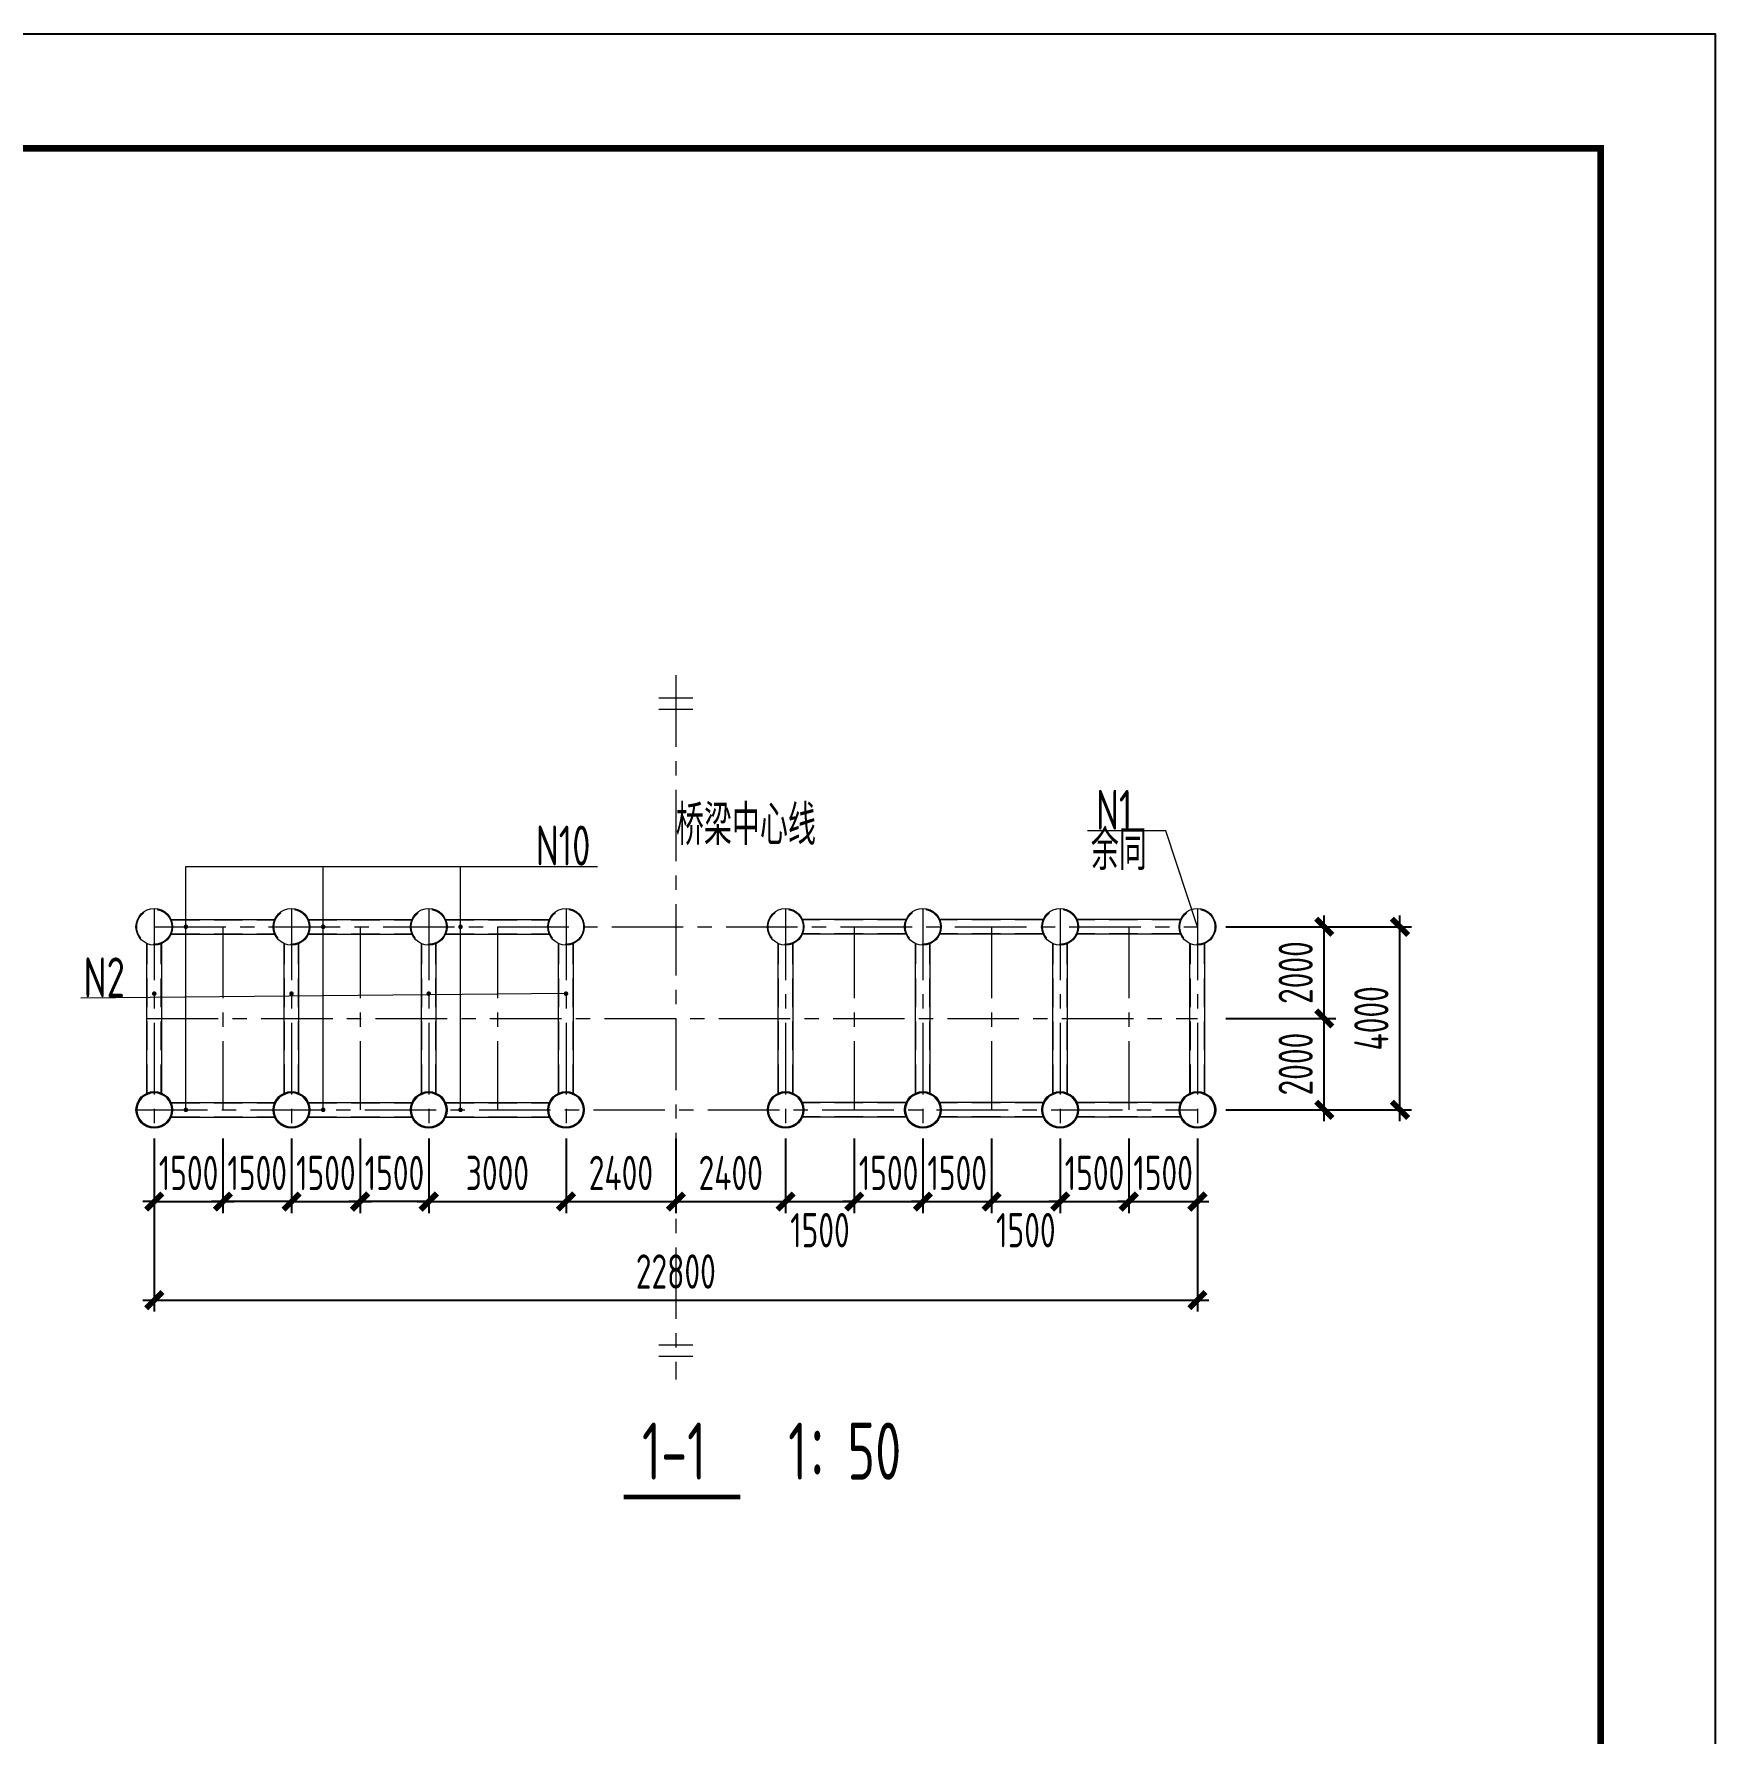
# Model space of a CAD drawing. Extents: x -2876908 to 633791, y -1383861 to 872234.
# Drawn here: x -1147469 to -1073983, y -357846 to -283596 of the extents above; entities that cross this region are included whole.
import ezdxf
from ezdxf.enums import TextEntityAlignment as Align

# ---------------------------------------------------------------- set-up
doc = ezdxf.new("R2010")
doc.units = 0
doc.header["$LTSCALE"] = 5
doc.header["$MEASUREMENT"] = 0
doc.linetypes.add('CENTER', pattern=[2, 1.25, -0.25, 0.25, -0.25])
doc.linetypes.add('DASHED', pattern=[0.75, 0.5, -0.25])
doc.layers.get('0').update_dxf_attribs({"linetype": 'CONTINUOUS', "lineweight": 25})
doc.layers.get('DEFPOINTS').update_dxf_attribs({"color": 35, "linetype": 'CONTINUOUS', "lineweight": 13})
for name, color, linetype, lineweight in [('1粗实线', 1, 'CONTINUOUS', 30), ('3中心线', 6, 'CENTER', 18), ('4虚线', 2, 'DASHED', 18), ('5标注', 3, 'CONTINUOUS', 15), ('6文本', 7, 'CONTINUOUS', 15), ('8轮廓线', 4, 'CONTINUOUS', 15), ('DIM', 3, 'CONTINUOUS', 0), ('HFZT', 5, 'CONTINUOUS', 15), ('REIND', 1, 'CONTINUOUS', 0), ('THIN', 7, 'CONTINUOUS', 0)]:
    doc.layers.add(name, color=color, linetype=linetype, lineweight=lineweight)
doc.layers.add('M_Dim', color=3, linetype='CONTINUOUS')
doc.layers.add('M_Prof', color=2, linetype='CONTINUOUS')
doc.styles.add('TSSD_Dimension', font='tssdeng.shx', dxfattribs={"width": 0.7, "bigfont": 'hztxt.shx'})
doc.styles.add('TSSD_NORM', font='tssdeng.shx', dxfattribs={"width": 0.7, "bigfont": 'hztxt.shx'})
doc.dimstyles.new('TSSD_100_100', dxfattribs={"dimtxt": 300, "dimasz": 100, "dimexe": 100, "dimexo": 250, "dimgap": 100, "dimtad": 1, "dimdec": 0, "dimzin": 0, "dimdsep": 46, "dimtxsty": 'TSSD_Dimension', "dimblk": 'ARCHTICK', "dimblk1": 'ARCHTICK', "dimblk2": 'ARCHTICK', "dimcen": 0, "dimdle": 100, "dimclrt": 7, "dimadec": 0, "dimazin": 0, "dimtfac": 1, "dimtdec": 0, "dimtix": 1, "dimtmove": 2, "dimatfit": 3, "dimfxl": 1, "dimtolj": 1, "dimtzin": 0, "dimarcsym": 0})

# ---------------------------------------------------------------- blocks, each defined once
blk = doc.blocks.new('_ArchTick')
at = {"color": 0, "linetype": 'ByBlock', "const_width": 0.5}
blk.add_lwpolyline([(-0.71, -0.71), (0.71, 0.71)], dxfattribs=at)
blk = doc.blocks.new('*D1991')
at = {"layer": 'DEFPOINTS', "color": 0, "transparency": 16777216}
for p in [(-1142211, -330614), (-1139211, -330614), (-1139211, -334621)]:
    blk.add_point(p, dxfattribs=at)
at = {"layer": 'DIM', "color": 0, "lineweight": -2, "transparency": 16777216}
for p, q in [((-1142211, -331864), (-1142211, -335121)), ((-1139211, -331864), (-1139211, -335121)), ((-1142211, -334621), (-1142711, -334621)), ((-1142211, -334621), (-1139211, -334621)), ((-1139211, -334621), (-1138711, -334621))]:
    blk.add_line(p, q, dxfattribs=at)
at = {"layer": 'DIM', "color": 0, "lineweight": -2, "transparency": 16777216, "xscale": 500, "yscale": 500, "zscale": 500}
blk.add_blockref('_ArchTick', (-1142211, -334621), dxfattribs=at)
at = {"layer": 'DIM', "color": 0, "lineweight": -2, "transparency": 16777216, "xscale": 500, "yscale": 500, "zscale": 500, "rotation": 180}
blk.add_blockref('_ArchTick', (-1139211, -334621), dxfattribs=at)
at = {"layer": 'DIM', "color": 7, "transparency": 16777216, "insert": (-1140711, -333371), "char_height": 1500, "attachment_point": 5, "style": 'TSSD_Dimension'}
blk.add_mtext('\\A1;1500', dxfattribs=at)
blk = doc.blocks.new('*D1992')
at = {"layer": 'DEFPOINTS', "color": 0, "transparency": 16777216}
for p in [(-1139211, -330614), (-1136211, -330614), (-1139211, -334621)]:
    blk.add_point(p, dxfattribs=at)
at = {"layer": 'DIM', "color": 0, "lineweight": -2, "transparency": 16777216}
for p, q in [((-1139211, -331864), (-1139211, -335121)), ((-1136211, -331864), (-1136211, -335121)), ((-1139211, -334621), (-1139711, -334621)), ((-1136211, -334621), (-1139211, -334621)), ((-1136211, -334621), (-1135711, -334621))]:
    blk.add_line(p, q, dxfattribs=at)
at = {"layer": 'DIM', "color": 0, "lineweight": -2, "transparency": 16777216, "xscale": 500, "yscale": 500, "zscale": 500}
blk.add_blockref('_ArchTick', (-1139211, -334621), dxfattribs=at)
at = {"layer": 'DIM', "color": 0, "lineweight": -2, "transparency": 16777216, "xscale": 500, "yscale": 500, "zscale": 500, "rotation": 180}
blk.add_blockref('_ArchTick', (-1136211, -334621), dxfattribs=at)
at = {"layer": 'DIM', "color": 7, "transparency": 16777216, "insert": (-1137711, -333371), "char_height": 1500, "attachment_point": 5, "style": 'TSSD_Dimension'}
blk.add_mtext('\\A1;1500', dxfattribs=at)
blk = doc.blocks.new('*D1993')
at = {"layer": 'DEFPOINTS', "color": 0, "transparency": 16777216}
for p in [(-1142211, -330614), (-1096611, -330614), (-1096611, -338928)]:
    blk.add_point(p, dxfattribs=at)
at = {"layer": 'DIM', "color": 0, "lineweight": -2, "transparency": 16777216}
for p, q in [((-1142211, -331864), (-1142211, -339428)), ((-1096611, -331864), (-1096611, -339428)), ((-1142711, -338928), (-1096111, -338928))]:
    blk.add_line(p, q, dxfattribs=at)
at = {"layer": 'DIM', "color": 0, "lineweight": -2, "transparency": 16777216, "xscale": 500, "yscale": 500, "zscale": 500, "rotation": 180}
blk.add_blockref('_ArchTick', (-1142211, -338928), dxfattribs=at)
at = {"layer": 'DIM', "color": 0, "lineweight": -2, "transparency": 16777216, "xscale": 500, "yscale": 500, "zscale": 500}
blk.add_blockref('_ArchTick', (-1096611, -338928), dxfattribs=at)
at = {"layer": 'DIM', "color": 7, "transparency": 16777216, "insert": (-1119411, -337678), "char_height": 1500, "attachment_point": 5, "style": 'TSSD_Dimension'}
blk.add_mtext('\\A1;22800', dxfattribs=at)
blk = doc.blocks.new('施工设计图框')
at = {"color": 7, "linetype": 'Continuous'}
blk.add_lwpolyline([(-395.5, -13.5), (-395.5, 283.5), (24.5, 283.5), (24.5, -13.5), (-395.5, -13.5)], dxfattribs=at)
at = {"layer": '1粗实线', "color": 7, "linetype": 'Continuous', "const_width": 0.6}
blk.add_lwpolyline([(-370.5, -3.5), (-370.5, 273.5), (14.5, 273.5), (14.5, -3.5), (-370.5, -3.5)], dxfattribs=at)
at = {"layer": 'HFZT', "color": 2, "style": 'TSSD_NORM', "width": 0.7}
for tag, height, p in [('比例尺', 2.5, (7.25, 17.5)), ('图号', 2.5, (-20.49, 3.5)), ('日期', 2.5, (7.25, 3.5)), ('图名', 4, (-76.24, 0.75))]:
    blk.add_attdef(tag, text='', height=height, dxfattribs=at).set_placement(p, align=Align.MIDDLE)
blk = doc.blocks.new('*D2030')
at = {"layer": 'DEFPOINTS', "color": 0, "transparency": 16777216}
for p in [(-1124211, -330614), (-1119411, -330614), (-1119411, -334621)]:
    blk.add_point(p, dxfattribs=at)
at = {"layer": 'DIM', "color": 0, "lineweight": -2, "transparency": 16777216}
for p, q in [((-1124211, -331864), (-1124211, -335121)), ((-1119411, -331864), (-1119411, -335121)), ((-1124711, -334621), (-1118911, -334621))]:
    blk.add_line(p, q, dxfattribs=at)
at = {"layer": 'DIM', "color": 0, "lineweight": -2, "transparency": 16777216, "xscale": 500, "yscale": 500, "zscale": 500, "rotation": 180}
blk.add_blockref('_ArchTick', (-1124211, -334621), dxfattribs=at)
at = {"layer": 'DIM', "color": 0, "lineweight": -2, "transparency": 16777216, "xscale": 500, "yscale": 500, "zscale": 500}
blk.add_blockref('_ArchTick', (-1119411, -334621), dxfattribs=at)
at = {"layer": 'DIM', "color": 7, "transparency": 16777216, "insert": (-1121811, -333371), "char_height": 1500, "attachment_point": 5, "style": 'TSSD_Dimension'}
blk.add_mtext('\\A1;2400', dxfattribs=at)
blk = doc.blocks.new('*D2031')
at = {"layer": 'DEFPOINTS', "color": 0, "transparency": 16777216}
for p in [(-1119411, -330614), (-1114611, -330614), (-1114611, -334621)]:
    blk.add_point(p, dxfattribs=at)
at = {"layer": 'DIM', "color": 0, "lineweight": -2, "transparency": 16777216}
for p, q in [((-1119411, -331864), (-1119411, -335121)), ((-1114611, -331864), (-1114611, -335121)), ((-1119911, -334621), (-1114111, -334621))]:
    blk.add_line(p, q, dxfattribs=at)
at = {"layer": 'DIM', "color": 0, "lineweight": -2, "transparency": 16777216, "xscale": 500, "yscale": 500, "zscale": 500, "rotation": 180}
blk.add_blockref('_ArchTick', (-1119411, -334621), dxfattribs=at)
at = {"layer": 'DIM', "color": 0, "lineweight": -2, "transparency": 16777216, "xscale": 500, "yscale": 500, "zscale": 500}
blk.add_blockref('_ArchTick', (-1114611, -334621), dxfattribs=at)
at = {"layer": 'DIM', "color": 7, "transparency": 16777216, "insert": (-1117011, -333371), "char_height": 1500, "attachment_point": 5, "style": 'TSSD_Dimension'}
blk.add_mtext('\\A1;2400', dxfattribs=at)
blk = doc.blocks.new('*D2032')
at = {"layer": 'DEFPOINTS', "color": 0, "transparency": 16777216}
for p in [(-1136211, -330614), (-1133211, -330614), (-1133211, -334621)]:
    blk.add_point(p, dxfattribs=at)
at = {"layer": 'DIM', "color": 0, "lineweight": -2, "transparency": 16777216}
for p, q in [((-1136211, -331864), (-1136211, -335121)), ((-1133211, -331864), (-1133211, -335121)), ((-1136211, -334621), (-1136711, -334621)), ((-1136211, -334621), (-1133211, -334621)), ((-1133211, -334621), (-1132711, -334621))]:
    blk.add_line(p, q, dxfattribs=at)
at = {"layer": 'DIM', "color": 0, "lineweight": -2, "transparency": 16777216, "xscale": 500, "yscale": 500, "zscale": 500}
blk.add_blockref('_ArchTick', (-1136211, -334621), dxfattribs=at)
at = {"layer": 'DIM', "color": 0, "lineweight": -2, "transparency": 16777216, "xscale": 500, "yscale": 500, "zscale": 500, "rotation": 180}
blk.add_blockref('_ArchTick', (-1133211, -334621), dxfattribs=at)
at = {"layer": 'DIM', "color": 7, "transparency": 16777216, "insert": (-1134711, -333371), "char_height": 1500, "attachment_point": 5, "style": 'TSSD_Dimension'}
blk.add_mtext('\\A1;1500', dxfattribs=at)
blk = doc.blocks.new('*D2033')
at = {"layer": 'DEFPOINTS', "color": 0, "transparency": 16777216}
for p in [(-1130211, -330614), (-1124211, -330614), (-1124211, -334621)]:
    blk.add_point(p, dxfattribs=at)
at = {"layer": 'DIM', "color": 0, "lineweight": -2, "transparency": 16777216}
for p, q in [((-1130211, -331864), (-1130211, -335121)), ((-1124211, -331864), (-1124211, -335121)), ((-1130711, -334621), (-1123711, -334621))]:
    blk.add_line(p, q, dxfattribs=at)
at = {"layer": 'DIM', "color": 0, "lineweight": -2, "transparency": 16777216, "xscale": 500, "yscale": 500, "zscale": 500, "rotation": 180}
blk.add_blockref('_ArchTick', (-1130211, -334621), dxfattribs=at)
at = {"layer": 'DIM', "color": 0, "lineweight": -2, "transparency": 16777216, "xscale": 500, "yscale": 500, "zscale": 500}
blk.add_blockref('_ArchTick', (-1124211, -334621), dxfattribs=at)
at = {"layer": 'DIM', "color": 7, "transparency": 16777216, "insert": (-1127211, -333371), "char_height": 1500, "attachment_point": 5, "style": 'TSSD_Dimension'}
blk.add_mtext('\\A1;3000', dxfattribs=at)
blk = doc.blocks.new('*D2034')
at = {"layer": 'DEFPOINTS', "color": 0, "transparency": 16777216}
for p in [(-1114611, -330614), (-1111611, -330614), (-1111611, -334621)]:
    blk.add_point(p, dxfattribs=at)
at = {"layer": 'DIM', "color": 0, "lineweight": -2, "transparency": 16777216}
for p, q in [((-1114611, -331864), (-1114611, -335121)), ((-1111611, -331864), (-1111611, -335121)), ((-1115111, -334621), (-1111111, -334621))]:
    blk.add_line(p, q, dxfattribs=at)
at = {"layer": 'DIM', "color": 0, "lineweight": -2, "transparency": 16777216, "xscale": 500, "yscale": 500, "zscale": 500, "rotation": 180}
blk.add_blockref('_ArchTick', (-1114611, -334621), dxfattribs=at)
at = {"layer": 'DIM', "color": 0, "lineweight": -2, "transparency": 16777216, "xscale": 500, "yscale": 500, "zscale": 500}
blk.add_blockref('_ArchTick', (-1111611, -334621), dxfattribs=at)
at = {"layer": 'DIM', "color": 7, "transparency": 16777216, "insert": (-1113111, -335871), "char_height": 1500, "attachment_point": 5, "style": 'TSSD_Dimension'}
blk.add_mtext('\\A1;1500', dxfattribs=at)
blk = doc.blocks.new('*D2035')
at = {"layer": 'DEFPOINTS', "color": 0, "transparency": 16777216}
for p in [(-1111611, -330614), (-1108611, -330614), (-1108611, -334621)]:
    blk.add_point(p, dxfattribs=at)
at = {"layer": 'DIM', "color": 0, "lineweight": -2, "transparency": 16777216}
for p, q in [((-1111611, -331864), (-1111611, -335121)), ((-1108611, -331864), (-1108611, -335121)), ((-1111611, -334621), (-1112111, -334621)), ((-1111611, -334621), (-1108611, -334621)), ((-1108611, -334621), (-1108111, -334621))]:
    blk.add_line(p, q, dxfattribs=at)
at = {"layer": 'DIM', "color": 0, "lineweight": -2, "transparency": 16777216, "xscale": 500, "yscale": 500, "zscale": 500}
blk.add_blockref('_ArchTick', (-1111611, -334621), dxfattribs=at)
at = {"layer": 'DIM', "color": 0, "lineweight": -2, "transparency": 16777216, "xscale": 500, "yscale": 500, "zscale": 500, "rotation": 180}
blk.add_blockref('_ArchTick', (-1108611, -334621), dxfattribs=at)
at = {"layer": 'DIM', "color": 7, "transparency": 16777216, "insert": (-1110111, -333371), "char_height": 1500, "attachment_point": 5, "style": 'TSSD_Dimension'}
blk.add_mtext('\\A1;1500', dxfattribs=at)
blk = doc.blocks.new('*D2036')
at = {"layer": 'DEFPOINTS', "color": 0, "transparency": 16777216}
for p in [(-1108611, -330614), (-1105611, -330614), (-1105611, -334621)]:
    blk.add_point(p, dxfattribs=at)
at = {"layer": 'DIM', "color": 0, "lineweight": -2, "transparency": 16777216}
for p, q in [((-1108611, -331864), (-1108611, -335121)), ((-1105611, -331864), (-1105611, -335121)), ((-1108611, -334621), (-1109111, -334621)), ((-1108611, -334621), (-1105611, -334621)), ((-1105611, -334621), (-1105111, -334621))]:
    blk.add_line(p, q, dxfattribs=at)
at = {"layer": 'DIM', "color": 0, "lineweight": -2, "transparency": 16777216, "xscale": 500, "yscale": 500, "zscale": 500}
blk.add_blockref('_ArchTick', (-1108611, -334621), dxfattribs=at)
at = {"layer": 'DIM', "color": 0, "lineweight": -2, "transparency": 16777216, "xscale": 500, "yscale": 500, "zscale": 500, "rotation": 180}
blk.add_blockref('_ArchTick', (-1105611, -334621), dxfattribs=at)
at = {"layer": 'DIM', "color": 7, "transparency": 16777216, "insert": (-1107111, -333371), "char_height": 1500, "attachment_point": 5, "style": 'TSSD_Dimension'}
blk.add_mtext('\\A1;1500', dxfattribs=at)
blk = doc.blocks.new('*D2037')
at = {"layer": 'DEFPOINTS', "color": 0, "transparency": 16777216}
for p in [(-1105611, -330614), (-1102611, -330614), (-1102611, -334621)]:
    blk.add_point(p, dxfattribs=at)
at = {"layer": 'DIM', "color": 0, "lineweight": -2, "transparency": 16777216}
for p, q in [((-1105611, -331864), (-1105611, -335121)), ((-1102611, -331864), (-1102611, -335121)), ((-1106111, -334621), (-1102111, -334621))]:
    blk.add_line(p, q, dxfattribs=at)
at = {"layer": 'DIM', "color": 0, "lineweight": -2, "transparency": 16777216, "xscale": 500, "yscale": 500, "zscale": 500, "rotation": 180}
blk.add_blockref('_ArchTick', (-1105611, -334621), dxfattribs=at)
at = {"layer": 'DIM', "color": 0, "lineweight": -2, "transparency": 16777216, "xscale": 500, "yscale": 500, "zscale": 500}
blk.add_blockref('_ArchTick', (-1102611, -334621), dxfattribs=at)
at = {"layer": 'DIM', "color": 7, "transparency": 16777216, "insert": (-1104111, -335871), "char_height": 1500, "attachment_point": 5, "style": 'TSSD_Dimension'}
blk.add_mtext('\\A1;1500', dxfattribs=at)
blk = doc.blocks.new('*D2038')
at = {"layer": 'DEFPOINTS', "color": 0, "transparency": 16777216}
for p in [(-1102611, -330614), (-1099611, -330614), (-1099611, -334621)]:
    blk.add_point(p, dxfattribs=at)
at = {"layer": 'DIM', "color": 0, "lineweight": -2, "transparency": 16777216}
for p, q in [((-1102611, -331864), (-1102611, -335121)), ((-1099611, -331864), (-1099611, -335121)), ((-1102611, -334621), (-1103111, -334621)), ((-1102611, -334621), (-1099611, -334621)), ((-1099611, -334621), (-1099111, -334621))]:
    blk.add_line(p, q, dxfattribs=at)
at = {"layer": 'DIM', "color": 0, "lineweight": -2, "transparency": 16777216, "xscale": 500, "yscale": 500, "zscale": 500}
blk.add_blockref('_ArchTick', (-1102611, -334621), dxfattribs=at)
at = {"layer": 'DIM', "color": 0, "lineweight": -2, "transparency": 16777216, "xscale": 500, "yscale": 500, "zscale": 500, "rotation": 180}
blk.add_blockref('_ArchTick', (-1099611, -334621), dxfattribs=at)
at = {"layer": 'DIM', "color": 7, "transparency": 16777216, "insert": (-1101111, -333371), "char_height": 1500, "attachment_point": 5, "style": 'TSSD_Dimension'}
blk.add_mtext('\\A1;1500', dxfattribs=at)
blk = doc.blocks.new('*D2039')
at = {"layer": 'DEFPOINTS', "color": 0, "transparency": 16777216}
for p in [(-1099611, -330614), (-1096611, -330614), (-1096611, -334621)]:
    blk.add_point(p, dxfattribs=at)
at = {"layer": 'DIM', "color": 0, "lineweight": -2, "transparency": 16777216}
for p, q in [((-1099611, -331864), (-1099611, -335121)), ((-1096611, -331864), (-1096611, -335121)), ((-1099611, -334621), (-1100111, -334621)), ((-1099611, -334621), (-1096611, -334621)), ((-1096611, -334621), (-1096111, -334621))]:
    blk.add_line(p, q, dxfattribs=at)
at = {"layer": 'DIM', "color": 0, "lineweight": -2, "transparency": 16777216, "xscale": 500, "yscale": 500, "zscale": 500}
blk.add_blockref('_ArchTick', (-1099611, -334621), dxfattribs=at)
at = {"layer": 'DIM', "color": 0, "lineweight": -2, "transparency": 16777216, "xscale": 500, "yscale": 500, "zscale": 500, "rotation": 180}
blk.add_blockref('_ArchTick', (-1096611, -334621), dxfattribs=at)
at = {"layer": 'DIM', "color": 7, "transparency": 16777216, "insert": (-1098111, -333371), "char_height": 1500, "attachment_point": 5, "style": 'TSSD_Dimension'}
blk.add_mtext('\\A1;1500', dxfattribs=at)
blk = doc.blocks.new('*D2040')
at = {"layer": 'DEFPOINTS', "color": 0, "transparency": 16777216}
for p in [(-1133211, -330614), (-1130211, -330614), (-1133211, -334621)]:
    blk.add_point(p, dxfattribs=at)
at = {"layer": 'DIM', "color": 0, "lineweight": -2, "transparency": 16777216}
for p, q in [((-1133211, -331864), (-1133211, -335121)), ((-1130211, -331864), (-1130211, -335121)), ((-1133211, -334621), (-1133711, -334621)), ((-1130211, -334621), (-1133211, -334621)), ((-1130211, -334621), (-1129711, -334621))]:
    blk.add_line(p, q, dxfattribs=at)
at = {"layer": 'DIM', "color": 0, "lineweight": -2, "transparency": 16777216, "xscale": 500, "yscale": 500, "zscale": 500}
blk.add_blockref('_ArchTick', (-1133211, -334621), dxfattribs=at)
at = {"layer": 'DIM', "color": 0, "lineweight": -2, "transparency": 16777216, "xscale": 500, "yscale": 500, "zscale": 500, "rotation": 180}
blk.add_blockref('_ArchTick', (-1130211, -334621), dxfattribs=at)
at = {"layer": 'DIM', "color": 7, "transparency": 16777216, "insert": (-1131711, -333371), "char_height": 1500, "attachment_point": 5, "style": 'TSSD_Dimension'}
blk.add_mtext('\\A1;1500', dxfattribs=at)
blk = doc.blocks.new('*D2041')
at = {"layer": 'DEFPOINTS', "color": 0, "transparency": 16777216}
for p in [(-1096611, -326614), (-1091065, -326614), (-1096611, -330614)]:
    blk.add_point(p, dxfattribs=at)
at = {"layer": 'DIM', "color": 0, "lineweight": -2, "transparency": 16777216}
for p, q in [((-1095361, -326614), (-1090565, -326614)), ((-1091065, -331114), (-1091065, -326114)), ((-1095361, -330614), (-1090565, -330614))]:
    blk.add_line(p, q, dxfattribs=at)
at = {"layer": 'DIM', "color": 0, "lineweight": -2, "transparency": 16777216, "xscale": 500, "yscale": 500, "zscale": 500}
for p, rotation in [((-1091065, -326614), 90), ((-1091065, -330614), 270)]:
    blk.add_blockref('_ArchTick', p, dxfattribs=dict(at, rotation=rotation))
at = {"layer": 'DIM', "color": 7, "transparency": 16777216, "insert": (-1092315, -328614), "char_height": 1500, "attachment_point": 5, "rotation": 90, "style": 'TSSD_Dimension'}
blk.add_mtext('\\A1;2000', dxfattribs=at)
blk = doc.blocks.new('*D2042')
at = {"layer": 'DEFPOINTS', "color": 0, "transparency": 16777216}
for p in [(-1096611, -322614), (-1091065, -322614), (-1096611, -326614)]:
    blk.add_point(p, dxfattribs=at)
at = {"layer": 'DIM', "color": 0, "lineweight": -2, "transparency": 16777216}
for p, q in [((-1091065, -327114), (-1091065, -322114)), ((-1095361, -322614), (-1090565, -322614)), ((-1095361, -326614), (-1090565, -326614))]:
    blk.add_line(p, q, dxfattribs=at)
at = {"layer": 'DIM', "color": 0, "lineweight": -2, "transparency": 16777216, "xscale": 500, "yscale": 500, "zscale": 500}
for p, rotation in [((-1091065, -322614), 90), ((-1091065, -326614), 270)]:
    blk.add_blockref('_ArchTick', p, dxfattribs=dict(at, rotation=rotation))
at = {"layer": 'DIM', "color": 7, "transparency": 16777216, "insert": (-1092315, -324614), "char_height": 1500, "attachment_point": 5, "rotation": 90, "style": 'TSSD_Dimension'}
blk.add_mtext('\\A1;2000', dxfattribs=at)
blk = doc.blocks.new('*D2043')
at = {"layer": 'DEFPOINTS', "color": 0, "transparency": 16777216}
for p in [(-1096611, -322614), (-1087756, -322614), (-1096611, -330614)]:
    blk.add_point(p, dxfattribs=at)
at = {"layer": 'DIM', "color": 0, "lineweight": -2, "transparency": 16777216}
for p, q in [((-1087756, -331114), (-1087756, -322114)), ((-1095361, -322614), (-1087256, -322614)), ((-1095361, -330614), (-1087256, -330614))]:
    blk.add_line(p, q, dxfattribs=at)
at = {"layer": 'DIM', "color": 0, "lineweight": -2, "transparency": 16777216, "xscale": 500, "yscale": 500, "zscale": 500}
for p, rotation in [((-1087756, -322614), 90), ((-1087756, -330614), 270)]:
    blk.add_blockref('_ArchTick', p, dxfattribs=dict(at, rotation=rotation))
at = {"layer": 'DIM', "color": 7, "transparency": 16777216, "insert": (-1089006, -326614), "char_height": 1500, "attachment_point": 5, "rotation": 90, "style": 'TSSD_Dimension'}
blk.add_mtext('\\A1;4000', dxfattribs=at)

msp = doc.modelspace()

# ---------------------------------------------------------------- linework, layer by layer
at = {"layer": '3中心线', "ltscale": 500}
for p, q in [((-1119410.765, -311621.91), (-1119410.765, -342396.561)), ((-1142210.758, -321813.724), (-1142210.758, -331413.724)), ((-1136210.758, -321813.724), (-1136210.758, -331413.724)), ((-1130210.758, -321813.724), (-1130210.758, -331413.724)), ((-1124210.758, -321813.724), (-1124210.758, -331413.724)), ((-1114610.771, -321813.724), (-1114610.771, -331413.724)), ((-1108610.771, -321813.724), (-1108610.771, -331413.724)), ((-1102610.771, -321813.724), (-1102610.771, -331413.724)), ((-1096610.771, -321813.724), (-1096610.771, -331413.724)), ((-1142210.758, -322613.724), (-1096610.771, -322613.724)), ((-1139210.758, -322613.724), (-1139210.758, -330613.724)), ((-1133210.758, -322613.724), (-1133210.758, -330613.724)), ((-1127210.758, -322613.724), (-1127210.758, -330613.724)), ((-1111610.771, -322613.724), (-1111610.771, -330613.724)), ((-1105610.771, -322613.724), (-1105610.771, -330613.724)), ((-1099610.771, -322613.724), (-1099610.771, -330613.724)), ((-1142535.758, -326613.724), (-1096610.771, -326613.724)), ((-1143010.758, -330613.724), (-1096610.771, -330613.724))]:
    msp.add_line(p, q, dxfattribs=at)
at = {"layer": '4虚线', "ltscale": 500}
for p, q in [((-1141472.843, -322304.724), (-1136948.674, -322304.724)), ((-1141472.843, -322922.724), (-1136948.674, -322922.724)), ((-1135472.843, -322304.724), (-1130948.674, -322304.724)), ((-1135472.843, -322922.724), (-1130948.674, -322922.724)), ((-1129472.843, -322304.724), (-1124948.674, -322304.724)), ((-1129472.843, -322922.724), (-1124948.674, -322922.724)), ((-1109348.686, -322304.724), (-1113872.855, -322304.724)), ((-1109348.686, -322922.724), (-1113872.855, -322922.724)), ((-1103348.686, -322304.724), (-1107872.855, -322304.724)), ((-1103348.686, -322922.724), (-1107872.855, -322922.724)), ((-1097348.686, -322304.724), (-1101872.855, -322304.724)), ((-1097348.686, -322922.724), (-1101872.855, -322922.724)), ((-1142519.758, -329875.808), (-1142519.758, -323351.639)), ((-1141901.758, -329875.808), (-1141901.758, -323351.639)), ((-1136519.758, -329875.808), (-1136519.758, -323351.639)), ((-1135901.758, -329875.808), (-1135901.758, -323351.639)), ((-1130519.758, -329875.808), (-1130519.758, -323351.639)), ((-1129901.758, -329875.808), (-1129901.758, -323351.639)), ((-1124519.758, -329875.808), (-1124519.758, -323351.639)), ((-1123901.758, -329875.808), (-1123901.758, -323351.639)), ((-1114919.771, -329875.808), (-1114919.771, -323351.639)), ((-1114301.771, -329875.808), (-1114301.771, -323351.639)), ((-1108919.771, -329875.808), (-1108919.771, -323351.639)), ((-1108301.771, -329875.808), (-1108301.771, -323351.639)), ((-1102919.771, -329875.808), (-1102919.771, -323351.639)), ((-1102301.771, -329875.808), (-1102301.771, -323351.639)), ((-1096919.771, -329875.808), (-1096919.771, -323351.639)), ((-1096301.771, -329875.808), (-1096301.771, -323351.639)), ((-1141472.843, -330304.724), (-1136948.674, -330304.724)), ((-1135472.843, -330304.724), (-1130948.674, -330304.724)), ((-1129472.843, -330304.724), (-1124948.674, -330304.724)), ((-1109348.686, -330304.724), (-1113872.855, -330304.724)), ((-1103348.686, -330304.724), (-1107872.855, -330304.724)), ((-1097348.686, -330304.724), (-1101872.855, -330304.724)), ((-1141472.843, -330922.724), (-1136948.674, -330922.724)), ((-1135472.843, -330922.724), (-1130948.674, -330922.724)), ((-1129472.843, -330922.724), (-1124948.674, -330922.724)), ((-1109348.686, -330922.724), (-1113872.855, -330922.724)), ((-1103348.686, -330922.724), (-1107872.855, -330922.724)), ((-1097348.686, -330922.724), (-1101872.855, -330922.724))]:
    msp.add_line(p, q, dxfattribs=at)
for centre in [(-1142210.758, -322613.724), (-1136210.758, -322613.724), (-1130210.758, -322613.724), (-1124210.758, -322613.724), (-1114610.771, -322613.724), (-1108610.771, -322613.724), (-1102610.771, -322613.724), (-1096610.771, -322613.724)]:
    msp.add_circle(centre, 768, dxfattribs=at)
at = {"layer": '5标注'}
for p, q in [((-1140825.734, -330613.724), (-1140825.734, -319972.249)), ((-1140825.734, -319972.249), (-1122842.007, -319972.249)), ((-1134825.734, -330613.724), (-1134825.734, -319972.249)), ((-1128825.734, -330613.724), (-1128825.734, -319972.249)), ((-1124210.758, -325534.795), (-1145421.705, -325734.795))]:
    msp.add_line(p, q, dxfattribs=at)
msp.add_lwpolyline([(-1096610.771, -322613.724), (-1097995.795, -318412.984), (-1101410.433, -318412.984)], dxfattribs=at)
at = {"layer": '8轮廓线'}
for p, q in [((-1141479.749, -322288.724), (-1136941.768, -322288.724)), ((-1141479.749, -322938.724), (-1136941.768, -322938.724)), ((-1135479.749, -322288.724), (-1130941.768, -322288.724)), ((-1135479.749, -322938.724), (-1130941.768, -322938.724)), ((-1129479.749, -322288.724), (-1124941.768, -322288.724)), ((-1129479.749, -322938.724), (-1124941.768, -322938.724)), ((-1109341.78, -322288.724), (-1113879.761, -322288.724)), ((-1109341.78, -322938.724), (-1113879.761, -322938.724)), ((-1103341.78, -322288.724), (-1107879.761, -322288.724)), ((-1103341.78, -322938.724), (-1107879.761, -322938.724)), ((-1097341.78, -322288.724), (-1101879.761, -322288.724)), ((-1097341.78, -322938.724), (-1101879.761, -322938.724)), ((-1142535.758, -329882.714), (-1142535.758, -323344.733)), ((-1141885.758, -329882.714), (-1141885.758, -323344.733)), ((-1136535.758, -329882.714), (-1136535.758, -323344.733)), ((-1135885.758, -329882.714), (-1135885.758, -323344.733)), ((-1130535.758, -329882.714), (-1130535.758, -323344.733)), ((-1129885.758, -329882.714), (-1129885.758, -323344.733)), ((-1124535.758, -329882.714), (-1124535.758, -323344.733)), ((-1123885.758, -329882.714), (-1123885.758, -323344.733)), ((-1114935.771, -329882.714), (-1114935.771, -323344.733)), ((-1114285.771, -329882.714), (-1114285.771, -323344.733)), ((-1108935.771, -329882.714), (-1108935.771, -323344.733)), ((-1108285.771, -329882.714), (-1108285.771, -323344.733)), ((-1102935.771, -329882.714), (-1102935.771, -323344.733)), ((-1102285.771, -329882.714), (-1102285.771, -323344.733)), ((-1096935.771, -329882.714), (-1096935.771, -323344.733)), ((-1096285.771, -329882.714), (-1096285.771, -323344.733)), ((-1141479.749, -330288.724), (-1136941.768, -330288.724)), ((-1135479.749, -330288.724), (-1130941.768, -330288.724)), ((-1129479.749, -330288.724), (-1124941.768, -330288.724)), ((-1109341.78, -330288.724), (-1113879.761, -330288.724)), ((-1103341.78, -330288.724), (-1107879.761, -330288.724)), ((-1097341.78, -330288.724), (-1101879.761, -330288.724)), ((-1141479.749, -330938.724), (-1136941.768, -330938.724)), ((-1135479.749, -330938.724), (-1130941.768, -330938.724)), ((-1129479.749, -330938.724), (-1124941.768, -330938.724)), ((-1109341.78, -330938.724), (-1113879.761, -330938.724)), ((-1103341.78, -330938.724), (-1107879.761, -330938.724)), ((-1097341.78, -330938.724), (-1101879.761, -330938.724))]:
    msp.add_line(p, q, dxfattribs=at)
for centre in [(-1142210.758, -322613.724), (-1136210.758, -322613.724), (-1130210.758, -322613.724), (-1124210.758, -322613.724), (-1114610.771, -322613.724), (-1108610.771, -322613.724), (-1102610.771, -322613.724), (-1096610.771, -322613.724), (-1142210.758, -330613.724), (-1136210.758, -330613.724), (-1130210.758, -330613.724), (-1124210.758, -330613.724), (-1114610.771, -330613.724), (-1108610.771, -330613.724), (-1102610.771, -330613.724), (-1096610.771, -330613.724)]:
    msp.add_circle(centre, 800, dxfattribs=at)
at = {"layer": 'M_Dim'}
msp.add_lwpolyline([(-1121688.253, -347531.542, 200, 200, 0), (-1116584.553, -347531.542, 200, 200, 0)], format="xyseb", dxfattribs=at)
at = {"layer": 'M_Prof'}
for centre in [(-1142210.758, -330613.724), (-1136210.758, -330613.724), (-1130210.758, -330613.724), (-1124210.758, -330613.724), (-1114610.771, -330613.724), (-1108610.771, -330613.724), (-1102610.771, -330613.724), (-1096610.771, -330613.724)]:
    msp.add_circle(centre, 768, dxfattribs=at)
at = {"layer": 'REIND', "const_width": 100}
for points in [[(-1140875.734, -322613.724, 1), (-1140775.734, -322613.724, 1)], [(-1134875.734, -322613.724, 1), (-1134775.734, -322613.724, 1)], [(-1128875.734, -322613.724, 1), (-1128775.734, -322613.724, 1)], [(-1142260.758, -325534.795, 1), (-1142160.758, -325534.795, 1)], [(-1136260.758, -325534.795, 1), (-1136160.758, -325534.795, 1)], [(-1130260.758, -325534.795, 1), (-1130160.758, -325534.795, 1)], [(-1124260.758, -325534.795, 1), (-1124160.758, -325534.795, 1)], [(-1140875.734, -330613.724, 1), (-1140775.734, -330613.724, 1)], [(-1134875.734, -330613.724, 1), (-1134775.734, -330613.724, 1)], [(-1128875.734, -330613.724, 1), (-1128775.734, -330613.724, 1)]]:
    msp.add_lwpolyline(points, format="xyb", close=True, dxfattribs=at)
at = {"layer": 'THIN'}
for p, q in [((-1118660.765, -312621.91), (-1120160.765, -312621.91)), ((-1118660.765, -313121.91), (-1120160.765, -313121.91)), ((-1118660.765, -340896.561), (-1120160.765, -340896.561)), ((-1118660.765, -341396.561), (-1120160.765, -341396.561))]:
    msp.add_line(p, q, dxfattribs=at)

# ---------------------------------------------------------------- block references
at = {"xscale": 500, "yscale": 500, "zscale": 500}
msp.add_blockref('施工设计图框', (-1086231.232, -425346.118), dxfattribs=at)

# ---------------------------------------------------------------- texts
at = {"layer": '5标注', "color": 7, "char_height": 1750, "style": 'TSSD_NORM'}
for s, insert, attachment_point in [('N1', (-1099453.927, -318380.484), 9), ('桥梁中心线', (-1119410.765, -319048.898), 7), ('N10', (-1125532.636, -319939.749), 7), ('余同', (-1101269.67, -320136.031), 7), ('N2', (-1145299.08, -325702.295), 7)]:
    msp.add_mtext(s, dxfattribs=dict(at, insert=insert, attachment_point=attachment_point))
at = {"layer": '6文本', "style": 'TSSD_NORM', "width": 0.7}
for s, p in [('1-1', (-1119485.598, -345528.337)), ('1：50', (-1112028.682, -345528.337))]:
    msp.add_text(s, height=2500, dxfattribs=at).set_placement(p, align=Align.MIDDLE)

# ---------------------------------------------------------------- dimensions: what is measured, and where the dimension line sits
at = {"layer": 'DIM'}
for base, p1, p2, angle, picture, middle in [((-1091065.314, -322613.724), (-1096610.771, -326613.724), (-1096610.771, -322613.724), 90, '*D2042', (-1092315.314, -324613.724)), ((-1087755.672, -322613.724), (-1096610.771, -330613.724), (-1096610.771, -322613.724), 90, '*D2043', (-1089005.672, -326613.724)), ((-1091065.314, -326613.724), (-1096610.771, -330613.724), (-1096610.771, -326613.724), 90, '*D2041', (-1092315.314, -328613.724)), ((-1139210.758, -334621.239), (-1136210.758, -330613.724), (-1139210.758, -330613.724), 180, '*D1992', (-1137710.758, -333371.239)), ((-1133210.758, -334621.239), (-1130210.758, -330613.724), (-1133210.758, -330613.724), 180, '*D2040', (-1131710.758, -333371.239))]:
    dim = msp.add_linear_dim(base=base, p1=p1, p2=p2, angle=angle, dimstyle='TSSD_100_100', override={"dimtxt": 1500, "dimasz": 500, "dimexe": 500, "dimexo": 1250, "dimgap": 500, "dimlfac": 0.5, "dimdle": 500}, dxfattribs=at)
    dim.commit()
    dim.dimension.update_dxf_attribs({"geometry": picture, "text_midpoint": middle})
for base, p1, p2, picture, middle in [((-1139210.758, -334621.239), (-1142210.758, -330613.724), (-1139210.758, -330613.724), '*D1991', (-1140710.758, -333371.239)), ((-1096610.771, -338927.589), (-1142210.758, -330613.724), (-1096610.771, -330613.724), '*D1993', (-1119410.765, -337677.589)), ((-1133210.758, -334621.239), (-1136210.758, -330613.724), (-1133210.758, -330613.724), '*D2032', (-1134710.758, -333371.239)), ((-1124210.758, -334621.239), (-1130210.758, -330613.724), (-1124210.758, -330613.724), '*D2033', (-1127210.758, -333371.239)), ((-1119410.765, -334621.239), (-1124210.758, -330613.724), (-1119410.765, -330613.724), '*D2030', (-1121810.761, -333371.239)), ((-1114610.771, -334621.239), (-1119410.765, -330613.724), (-1114610.771, -330613.724), '*D2031', (-1117010.768, -333371.239)), ((-1108610.771, -334621.239), (-1111610.771, -330613.724), (-1108610.771, -330613.724), '*D2035', (-1110110.771, -333371.239)), ((-1105610.771, -334621.239), (-1108610.771, -330613.724), (-1105610.771, -330613.724), '*D2036', (-1107110.771, -333371.239)), ((-1099610.771, -334621.239), (-1102610.771, -330613.724), (-1099610.771, -330613.724), '*D2038', (-1101110.771, -333371.239)), ((-1096610.771, -334621.239), (-1099610.771, -330613.724), (-1096610.771, -330613.724), '*D2039', (-1098110.771, -333371.239))]:
    dim = msp.add_linear_dim(base=base, p1=p1, p2=p2, dimstyle='TSSD_100_100', override={"dimtxt": 1500, "dimasz": 500, "dimexe": 500, "dimexo": 1250, "dimgap": 500, "dimlfac": 0.5, "dimdle": 500}, dxfattribs=at)
    dim.commit()
    dim.dimension.update_dxf_attribs({"geometry": picture, "text_midpoint": middle})
for base, p1, p2, picture, middle in [((-1111610.771, -334621.239), (-1114610.771, -330613.724), (-1111610.771, -330613.724), '*D2034', (-1113110.771, -335871.239)), ((-1102610.771, -334621.239), (-1105610.771, -330613.724), (-1102610.771, -330613.724), '*D2037', (-1104110.771, -335871.239))]:
    dim = msp.add_linear_dim(base=base, p1=p1, p2=p2, dimstyle='TSSD_100_100', override={"dimtxt": 1500, "dimasz": 500, "dimexe": 500, "dimexo": 1250, "dimgap": 500, "dimlfac": 0.5, "dimdle": 500}, dxfattribs=at)
    dim.commit()
    dim.dimension.update_dxf_attribs({"geometry": picture, "text_midpoint": middle, "dimtype": 160})

doc.saveas('drawing.dxf')
